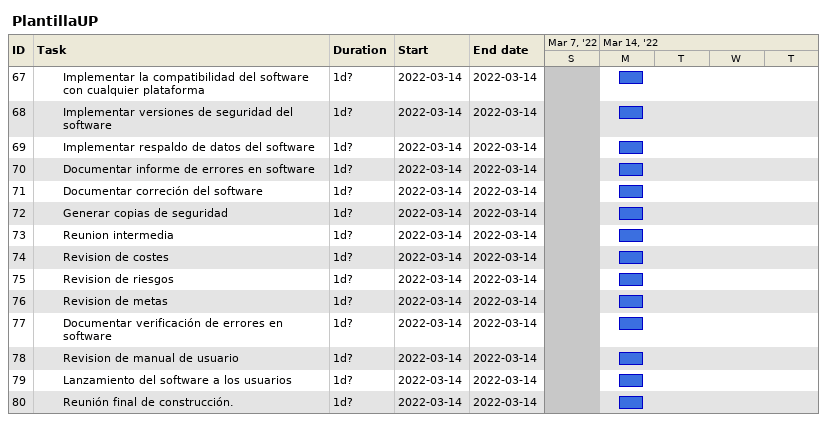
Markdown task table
PlantillaUP

| ID | Level | Task | Duration | Start | Finish |
|---|---|---|---|---|---|
| 67 | 3 | Implementar la compatibilidad del software con cualquier plataforma | 1d? | 2022-03-14 | 2022-03-14 |
| 68 | 3 | Implementar versiones de seguridad del software | 1d? | 2022-03-14 | 2022-03-14 |
| 69 | 3 | Implementar respaldo de datos del software | 1d? | 2022-03-14 | 2022-03-14 |
| 70 | 3 | Documentar informe de errores en software | 1d? | 2022-03-14 | 2022-03-14 |
| 71 | 3 | Documentar correción del software | 1d? | 2022-03-14 | 2022-03-14 |
| 72 | 3 | Generar copias de seguridad | 1d? | 2022-03-14 | 2022-03-14 |
| 73 | 3 | Reunion intermedia | 1d? | 2022-03-14 | 2022-03-14 |
| 74 | 3 | Revision de costes | 1d? | 2022-03-14 | 2022-03-14 |
| 75 | 3 | Revision de riesgos | 1d? | 2022-03-14 | 2022-03-14 |
| 76 | 3 | Revision de metas | 1d? | 2022-03-14 | 2022-03-14 |
| 77 | 3 | Documentar verificación de errores en software | 1d? | 2022-03-14 | 2022-03-14 |
| 78 | 3 | Revision de manual de usuario | 1d? | 2022-03-14 | 2022-03-14 |
| 79 | 3 | Lanzamiento del software a los usuarios | 1d? | 2022-03-14 | 2022-03-14 |
| 80 | 3 | Reunión final de construcción. | 1d? | 2022-03-14 | 2022-03-14 |
